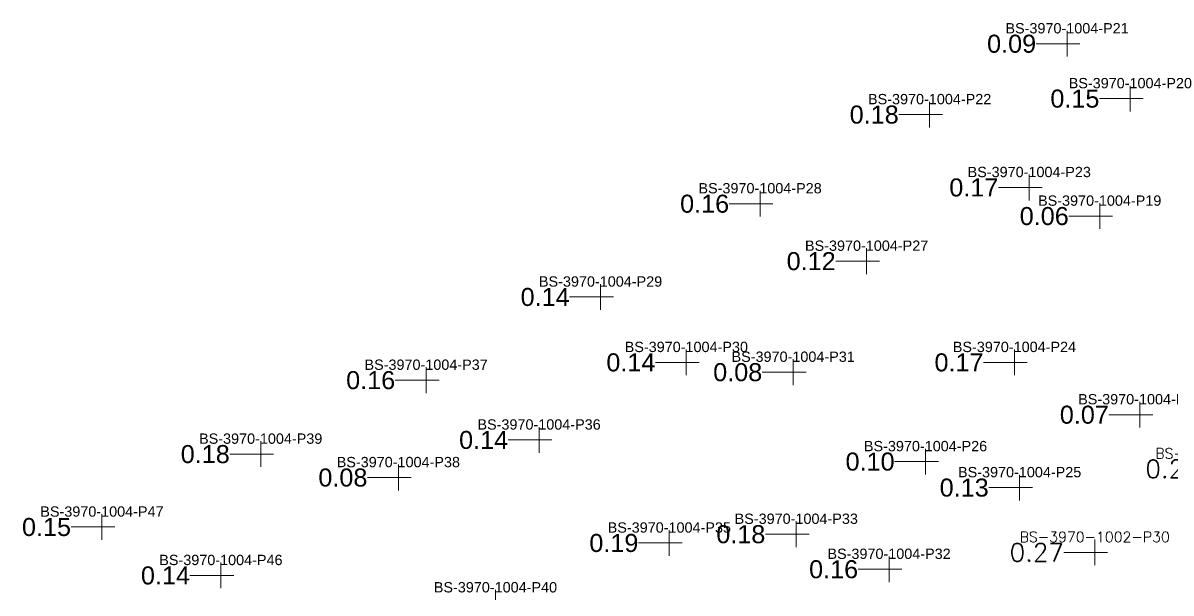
# Model space of a CAD drawing. Header units: inches. Extents: x 469759 to 470079, y 4349683 to 4349873.
# Drawn here: x 469885.42 to 469929.97, y 4349798.72 to 4349820.85 of the extents above; entities that cross this region are included whole.
import ezdxf
from ezdxf.enums import TextEntityAlignment as Align

# ---------------------------------------------------------------- set-up
doc = ezdxf.new("R2010")
doc.units = ezdxf.units.IN
doc.header["$MEASUREMENT"] = 0
for name, color, linetype, lineweight in [('点', 7, 'Continuous', 0), ('线条', 7, 'Continuous', 0), ('钻孔', 7, 'Continuous', 0)]:
    doc.layers.add(name, color=color, linetype=linetype, lineweight=lineweight)
doc.styles.add('3dmine_textStyle_1', font='txt.shx', dxfattribs={"height": 1, "bigfont": 'gbcbig.shx'})
doc.styles.add('3dmine_textStyle_2', font='arial.ttf', dxfattribs={"height": 1})

msp = doc.modelspace()

# ---------------------------------------------------------------- hatches: boundary and pattern name
at = {"layer": '钻孔', "linetype": 'Continuous', "lineweight": 0, "true_color": 0x808080, "extrusion": (0, 1, 0)}
for points in [[(-469926.931, 3959.87), (-469925.931, 3959.87), (-469925.931, 3971.87), (-469926.931, 3971.87)], [(-469929.386, 3959.96), (-469928.386, 3959.96), (-469928.386, 3971.96), (-469929.386, 3971.96)], [(-469921.599, 3959.84), (-469920.599, 3959.84), (-469920.599, 3971.84), (-469921.599, 3971.84)], [(-469925.464, 3959.81), (-469924.464, 3959.81), (-469924.464, 3971.81), (-469925.464, 3971.81)], [(-469915.019, 3959.6), (-469914.019, 3959.6), (-469914.019, 3971.6), (-469915.019, 3971.6)], [(-469928.197, 3959.75), (-469927.197, 3959.75), (-469927.197, 3971.75), (-469928.197, 3971.75)], [(-469919.153, 3959.68), (-469918.153, 3959.68), (-469918.153, 3971.68), (-469919.153, 3971.68)], [(-469908.829, 3959.66), (-469907.829, 3959.66), (-469907.829, 3971.66), (-469908.829, 3971.66)], [(-469912.157, 3959.57), (-469911.157, 3959.57), (-469911.157, 3971.57), (-469912.157, 3971.57)], [(-469924.889, 3959.75), (-469923.889, 3959.75), (-469923.889, 3971.75), (-469924.889, 3971.75)], [(-469916.303, 3959.61), (-469915.303, 3959.61), (-469915.303, 3971.61), (-469916.303, 3971.61)], [(-469902.06, 3960.22), (-469901.06, 3960.22), (-469901.06, 3972.22), (-469902.06, 3972.22)], [(-469929.753, 3959.66), (-469928.753, 3959.66), (-469928.753, 3971.66), (-469929.753, 3971.66)], [(-469906.443, 3959.9), (-469905.443, 3959.9), (-469905.443, 3971.9), (-469906.443, 3971.9)], [(-469895.641, 3960.43), (-469894.641, 3960.43), (-469894.641, 3972.43), (-469895.641, 3972.43)], [(-469921.439, 3959.64), (-469920.439, 3959.64), (-469920.439, 3971.64), (-469921.439, 3971.64)], [(-469900.982, 3960.34), (-469899.982, 3960.34), (-469899.982, 3972.34), (-469900.982, 3972.34)], [(-469925.091, 3959.56), (-469924.091, 3959.56), (-469924.091, 3971.56), (-469925.091, 3971.56)], [(-469889.481, 3960.21), (-469888.481, 3960.21), (-469888.481, 3972.21), (-469889.481, 3972.21)], [(-469916.423, 3959.68), (-469915.423, 3959.68), (-469915.423, 3971.68), (-469916.423, 3971.68)], [(-469911.497, 3959.85), (-469910.497, 3959.85), (-469910.497, 3971.85), (-469911.497, 3971.85)], [(-469928.004, 3959.831), (-469927.004, 3959.831), (-469927.004, 3971.831), (-469928.004, 3971.831)], [(-469920.024, 3959.7), (-469919.024, 3959.7), (-469919.024, 3971.7), (-469920.024, 3971.7)], [(-469894.097, 3960.43), (-469893.097, 3960.43), (-469893.097, 3972.43), (-469894.097, 3972.43)]]:
    msp.add_hatch(color=8, dxfattribs=at).paths.add_polyline_path(points, flags=0)

# ---------------------------------------------------------------- linework, layer by layer
at = {"layer": '点', "color": 138, "linetype": 'Continuous', "lineweight": 0, "true_color": 0x004c4c}
for points, elevation in [([(469925.931, 4349819.54), (469925.931, 4349820.54)], 3971.87), ([(469926.431, 4349820.04), (469925.431, 4349820.04)], 3971.87), ([(469928.386, 4349817.41), (469928.386, 4349818.41)], 3971.96), ([(469920.599, 4349816.79), (469920.599, 4349817.79)], 3971.84), ([(469928.886, 4349817.91), (469927.886, 4349817.91)], 3971.96), ([(469921.099, 4349817.29), (469920.099, 4349817.29)], 3971.84), ([(469924.464, 4349813.96), (469924.464, 4349814.96)], 3971.81), ([(469914.019, 4349813.33), (469914.019, 4349814.33)], 3971.6), ([(469924.964, 4349814.46), (469923.964, 4349814.46)], 3971.81), ([(469914.519, 4349813.83), (469913.519, 4349813.83)], 3971.6), ([(469927.197, 4349812.85), (469927.197, 4349813.85)], 3971.75), ([(469927.697, 4349813.35), (469926.697, 4349813.35)], 3971.75), ([(469918.153, 4349811.1), (469918.153, 4349812.1)], 3971.68), ([(469918.653, 4349811.6), (469917.653, 4349811.6)], 3971.68), ([(469907.829, 4349809.71), (469907.829, 4349810.71)], 3971.66), ([(469908.329, 4349810.21), (469907.329, 4349810.21)], 3971.66), ([(469911.157, 4349807.17), (469911.157, 4349808.17)], 3971.57), ([(469923.889, 4349807.17), (469923.889, 4349808.17)], 3971.75), ([(469911.657, 4349807.67), (469910.657, 4349807.67)], 3971.57), ([(469915.303, 4349806.79), (469915.303, 4349807.79)], 3971.61), ([(469924.389, 4349807.67), (469923.389, 4349807.67)], 3971.75), ([(469901.06, 4349806.48), (469901.06, 4349807.48)], 3972.22), ([(469915.803, 4349807.29), (469914.803, 4349807.29)], 3971.61), ([(469901.56, 4349806.98), (469900.56, 4349806.98)], 3972.22), ([(469928.753, 4349805.14), (469928.753, 4349806.14)], 3971.66), ([(469929.253, 4349805.64), (469928.253, 4349805.64)], 3971.66), ([(469905.443, 4349804.16), (469905.443, 4349805.16)], 3971.9), ([(469894.641, 4349803.61), (469894.641, 4349804.61)], 3972.43), ([(469905.943, 4349804.66), (469904.943, 4349804.66)], 3971.9), ([(469895.141, 4349804.11), (469894.141, 4349804.11)], 3972.43), ([(469920.439, 4349803.32), (469920.439, 4349804.32)], 3971.64), ([(469899.982, 4349802.7), (469899.982, 4349803.7)], 3972.34), ([(469920.939, 4349803.82), (469919.939, 4349803.82)], 3971.64), ([(469900.482, 4349803.2), (469899.482, 4349803.2)], 3972.34), ([(469924.091, 4349802.31), (469924.091, 4349803.31)], 3971.56), ([(469924.591, 4349802.81), (469923.591, 4349802.81)], 3971.56), ([(469888.481, 4349800.78), (469888.481, 4349801.78)], 3972.21), ([(469915.423, 4349800.5), (469915.423, 4349801.5)], 3971.68), ([(469888.981, 4349801.28), (469887.981, 4349801.28)], 3972.21), ([(469910.497, 4349800.16), (469910.497, 4349801.16)], 3971.85), ([(469915.923, 4349801), (469914.923, 4349801)], 3971.68), ([(469910.997, 4349800.66), (469909.997, 4349800.66)], 3971.85), ([(469927.004, 4349799.794), (469927.004, 4349800.794)], 3971.831), ([(469919.024, 4349799.14), (469919.024, 4349800.14)], 3971.7), ([(469927.504, 4349800.294), (469926.504, 4349800.294)], 3971.831), ([(469893.097, 4349798.9), (469893.097, 4349799.9)], 3972.43), ([(469919.524, 4349799.64), (469918.524, 4349799.64)], 3971.7), ([(469893.597, 4349799.4), (469892.597, 4349799.4)], 3972.43), ([(469903.75, 4349797.84), (469903.75, 4349798.84)], 3972.14)]:
    msp.add_lwpolyline(points, dxfattribs=dict(at, elevation=elevation))
at = {"layer": '线条', "color": 138, "linetype": 'Continuous', "lineweight": 0, "true_color": 0x004c4c}
for points, elevation in [([(469925.931, 4349820.04), (469925.931, 4349820.04), (469925.931, 4349820.04)], 3971.87), ([(469928.386, 4349817.91), (469928.386, 4349817.91), (469928.386, 4349817.91)], 3971.96), ([(469920.599, 4349817.29), (469920.599, 4349817.29), (469920.599, 4349817.29)], 3971.84), ([(469924.464, 4349814.46), (469924.464, 4349814.46), (469924.464, 4349814.46)], 3971.81), ([(469914.019, 4349813.83), (469914.019, 4349813.83), (469914.019, 4349813.83)], 3971.6), ([(469927.197, 4349813.35), (469927.197, 4349813.35), (469927.197, 4349813.35)], 3971.75), ([(469918.153, 4349811.6), (469918.153, 4349811.6), (469918.153, 4349811.6)], 3971.68), ([(469907.829, 4349810.21), (469907.829, 4349810.21), (469907.829, 4349810.21)], 3971.66), ([(469911.157, 4349807.67), (469911.157, 4349807.67), (469911.157, 4349807.67)], 3971.57), ([(469923.889, 4349807.67), (469923.889, 4349807.67), (469923.889, 4349807.67)], 3971.75), ([(469915.303, 4349807.29), (469915.303, 4349807.29), (469915.303, 4349807.29)], 3971.61), ([(469901.06, 4349806.98), (469901.06, 4349806.98), (469901.06, 4349806.98)], 3972.22), ([(469928.753, 4349805.64), (469928.753, 4349805.64), (469928.753, 4349805.64)], 3971.66), ([(469905.443, 4349804.66), (469905.443, 4349804.66), (469905.443, 4349804.66)], 3971.9), ([(469894.641, 4349804.11), (469894.641, 4349804.11), (469894.641, 4349804.11)], 3972.43), ([(469920.439, 4349803.82), (469920.439, 4349803.82), (469920.439, 4349803.82)], 3971.64), ([(469899.982, 4349803.2), (469899.982, 4349803.2), (469899.982, 4349803.2)], 3972.34), ([(469924.091, 4349802.81), (469924.091, 4349802.81), (469924.091, 4349802.81)], 3971.56), ([(469888.481, 4349801.28), (469888.481, 4349801.28), (469888.481, 4349801.28)], 3972.21), ([(469915.423, 4349801), (469915.423, 4349801), (469915.423, 4349801)], 3971.68), ([(469910.497, 4349800.66), (469910.497, 4349800.66), (469910.497, 4349800.66)], 3971.85), ([(469927.004, 4349800.294), (469927.004, 4349800.294), (469927.004, 4349800.294)], 3971.831), ([(469919.024, 4349799.64), (469919.024, 4349799.64), (469919.024, 4349799.64)], 3971.7), ([(469893.097, 4349799.4), (469893.097, 4349799.4), (469893.097, 4349799.4)], 3972.43)]:
    msp.add_lwpolyline(points, dxfattribs=dict(at, elevation=elevation))
at = {"layer": '钻孔', "color": 8, "linetype": 'Continuous', "lineweight": 0, "true_color": 0x808080}
for points, elevation in [([(469925.931, 4349820.04), (469924.731, 4349820.04)], 3971.87), ([(469925.931, 4349820.04), (469924.731, 4349820.04)], 3959.87), ([(469928.386, 4349817.91), (469927.186, 4349817.91)], 3971.96), ([(469928.386, 4349817.91), (469927.186, 4349817.91)], 3959.96), ([(469920.599, 4349817.29), (469919.399, 4349817.29)], 3971.84), ([(469920.599, 4349817.29), (469919.399, 4349817.29)], 3959.84), ([(469924.464, 4349814.46), (469923.264, 4349814.46)], 3971.81), ([(469924.464, 4349814.46), (469923.264, 4349814.46)], 3959.81), ([(469914.019, 4349813.83), (469912.819, 4349813.83)], 3971.6), ([(469914.019, 4349813.83), (469912.819, 4349813.83)], 3959.6), ([(469927.197, 4349813.35), (469925.997, 4349813.35)], 3971.75), ([(469927.197, 4349813.35), (469925.997, 4349813.35)], 3959.75), ([(469918.153, 4349811.6), (469916.953, 4349811.6)], 3971.68), ([(469918.153, 4349811.6), (469916.953, 4349811.6)], 3959.68), ([(469907.829, 4349810.21), (469906.629, 4349810.21)], 3971.66), ([(469907.829, 4349810.21), (469906.629, 4349810.21)], 3959.66), ([(469911.157, 4349807.67), (469909.957, 4349807.67)], 3971.57), ([(469911.157, 4349807.67), (469909.957, 4349807.67)], 3959.57), ([(469923.889, 4349807.67), (469922.689, 4349807.67)], 3971.75), ([(469923.889, 4349807.67), (469922.689, 4349807.67)], 3959.75), ([(469915.303, 4349807.29), (469914.103, 4349807.29)], 3971.61), ([(469915.303, 4349807.29), (469914.103, 4349807.29)], 3959.61), ([(469901.06, 4349806.98), (469899.86, 4349806.98)], 3972.22), ([(469901.06, 4349806.98), (469899.86, 4349806.98)], 3960.22), ([(469928.753, 4349805.64), (469927.553, 4349805.64)], 3971.66), ([(469928.753, 4349805.64), (469927.553, 4349805.64)], 3959.66), ([(469905.443, 4349804.66), (469904.243, 4349804.66)], 3971.9), ([(469905.443, 4349804.66), (469904.243, 4349804.66)], 3959.9), ([(469894.641, 4349804.11), (469893.441, 4349804.11)], 3972.43), ([(469894.641, 4349804.11), (469893.441, 4349804.11)], 3960.43), ([(469920.439, 4349803.82), (469919.239, 4349803.82)], 3971.64), ([(469920.439, 4349803.82), (469919.239, 4349803.82)], 3959.64), ([(469899.982, 4349803.2), (469898.782, 4349803.2)], 3972.34), ([(469899.982, 4349803.2), (469898.782, 4349803.2)], 3960.34), ([(469924.091, 4349802.81), (469922.891, 4349802.81)], 3971.56), ([(469924.091, 4349802.81), (469922.891, 4349802.81)], 3959.56), ([(469888.481, 4349801.28), (469887.281, 4349801.28)], 3972.21), ([(469888.481, 4349801.28), (469887.281, 4349801.28)], 3960.21), ([(469915.423, 4349801), (469914.223, 4349801)], 3971.68), ([(469915.423, 4349801), (469914.223, 4349801)], 3959.68), ([(469910.497, 4349800.66), (469909.297, 4349800.66)], 3971.85), ([(469910.497, 4349800.66), (469909.297, 4349800.66)], 3959.85), ([(469927.004, 4349800.294), (469925.804, 4349800.294)], 3971.831), ([(469927.004, 4349800.294), (469925.804, 4349800.294)], 3959.831), ([(469919.024, 4349799.64), (469917.824, 4349799.64)], 3971.7), ([(469919.024, 4349799.64), (469917.824, 4349799.64)], 3959.7), ([(469893.097, 4349799.4), (469891.897, 4349799.4)], 3972.43), ([(469893.097, 4349799.4), (469891.897, 4349799.4)], 3960.43)]:
    msp.add_lwpolyline(points, dxfattribs=dict(at, elevation=elevation))

# ---------------------------------------------------------------- texts
at = {"layer": '钻孔', "color": 138, "linetype": 'Continuous', "lineweight": 0, "true_color": 0x004c4c}
for s, style, p in [('BS-3970-1004-P21', '3dmine_textStyle_2', (469925.931, 4349820.44, 3971.87)), ('BS-3970-1004-P20', '3dmine_textStyle_2', (469928.386, 4349818.31, 3971.96)), ('BS-3970-1004-P22', '3dmine_textStyle_2', (469920.599, 4349817.69, 3971.84)), ('BS-3970-1004-P23', '3dmine_textStyle_2', (469924.464, 4349814.86, 3971.81)), ('BS-3970-1004-P28', '3dmine_textStyle_2', (469914.019, 4349814.23, 3971.6)), ('BS-3970-1004-P19', '3dmine_textStyle_2', (469927.197, 4349813.75, 3971.75)), ('BS-3970-1004-P27', '3dmine_textStyle_2', (469918.153, 4349812, 3971.68)), ('BS-3970-1004-P29', '3dmine_textStyle_2', (469907.829, 4349810.61, 3971.66)), ('BS-3970-1004-P30', '3dmine_textStyle_2', (469911.157, 4349808.07, 3971.57)), ('BS-3970-1004-P24', '3dmine_textStyle_2', (469923.889, 4349808.07, 3971.75)), ('BS-3970-1004-P31', '3dmine_textStyle_2', (469915.303, 4349807.69, 3971.61)), ('BS-3970-1004-P37', '3dmine_textStyle_2', (469901.06, 4349807.38, 3972.22)), ('BS-3970-1004-P18', '3dmine_textStyle_2', (469928.753, 4349806.04, 3971.66)), ('BS-3970-1004-P36', '3dmine_textStyle_2', (469905.443, 4349805.06, 3971.9)), ('BS-3970-1004-P39', '3dmine_textStyle_2', (469894.641, 4349804.51, 3972.43)), ('BS-3970-1004-P26', '3dmine_textStyle_2', (469920.439, 4349804.22, 3971.64)), ('BS-3970-1004-P38', '3dmine_textStyle_2', (469899.982, 4349803.6, 3972.34)), ('BS-3970-1002-P31', '3dmine_textStyle_1', (469932.27, 4349803.936, 3971.67)), ('BS-3970-1004-P25', '3dmine_textStyle_2', (469924.091, 4349803.21, 3971.56)), ('BS-3970-1004-P47', '3dmine_textStyle_2', (469888.481, 4349801.68, 3972.21)), ('BS-3970-1004-P33', '3dmine_textStyle_2', (469915.423, 4349801.4, 3971.68)), ('BS-3970-1004-P35', '3dmine_textStyle_2', (469910.497, 4349801.06, 3971.85)), ('BS-3970-1002-P30', '3dmine_textStyle_1', (469927.004, 4349800.694, 3971.831)), ('BS-3970-1004-P32', '3dmine_textStyle_2', (469919.024, 4349800.04, 3971.7)), ('BS-3970-1004-P46', '3dmine_textStyle_2', (469893.097, 4349799.8, 3972.43)), ('BS-3970-1004-P40', '3dmine_textStyle_2', (469903.75, 4349798.74, 3972.14))]:
    msp.add_text(s, height=0.4, dxfattribs=dict(at, style=style)).set_placement(p, align=Align.CENTER)
at = {"layer": '钻孔', "color": 8, "linetype": 'Continuous', "lineweight": 0, "true_color": 0x808080}
for s, style, p in [('0.09', '3dmine_textStyle_2', (469924.731, 4349820.04, 3965.87)), ('0.15', '3dmine_textStyle_2', (469927.186, 4349817.91, 3965.96)), ('0.18', '3dmine_textStyle_2', (469919.399, 4349817.29, 3965.84)), ('0.17', '3dmine_textStyle_2', (469923.264, 4349814.46, 3965.81)), ('0.16', '3dmine_textStyle_2', (469912.819, 4349813.83, 3965.6)), ('0.06', '3dmine_textStyle_2', (469925.997, 4349813.35, 3965.75)), ('0.12', '3dmine_textStyle_2', (469916.953, 4349811.6, 3965.68)), ('0.14', '3dmine_textStyle_2', (469906.629, 4349810.21, 3965.66)), ('0.14', '3dmine_textStyle_2', (469909.957, 4349807.67, 3965.57)), ('0.17', '3dmine_textStyle_2', (469922.689, 4349807.67, 3965.75)), ('0.08', '3dmine_textStyle_2', (469914.103, 4349807.29, 3965.61)), ('0.16', '3dmine_textStyle_2', (469899.86, 4349806.98, 3966.22)), ('0.07', '3dmine_textStyle_2', (469927.553, 4349805.64, 3965.66)), ('0.14', '3dmine_textStyle_2', (469904.243, 4349804.66, 3965.9)), ('0.18', '3dmine_textStyle_2', (469893.441, 4349804.11, 3966.43)), ('0.10', '3dmine_textStyle_2', (469919.239, 4349803.82, 3965.64)), ('0.08', '3dmine_textStyle_2', (469898.782, 4349803.2, 3966.34)), ('0.23', '3dmine_textStyle_1', (469931.07, 4349803.536, 3965.67)), ('0.13', '3dmine_textStyle_2', (469922.891, 4349802.81, 3965.56)), ('0.15', '3dmine_textStyle_2', (469887.281, 4349801.28, 3966.21)), ('0.18', '3dmine_textStyle_2', (469914.223, 4349801, 3965.68)), ('0.19', '3dmine_textStyle_2', (469909.297, 4349800.66, 3965.85)), ('0.27', '3dmine_textStyle_1', (469925.804, 4349800.294, 3965.831)), ('0.16', '3dmine_textStyle_2', (469917.824, 4349799.64, 3965.7)), ('0.14', '3dmine_textStyle_2', (469891.897, 4349799.4, 3966.43))]:
    msp.add_text(s, height=0.7, dxfattribs=dict(at, style=style)).set_placement(p, align=Align.MIDDLE_RIGHT)

doc.saveas('drawing.dxf')
